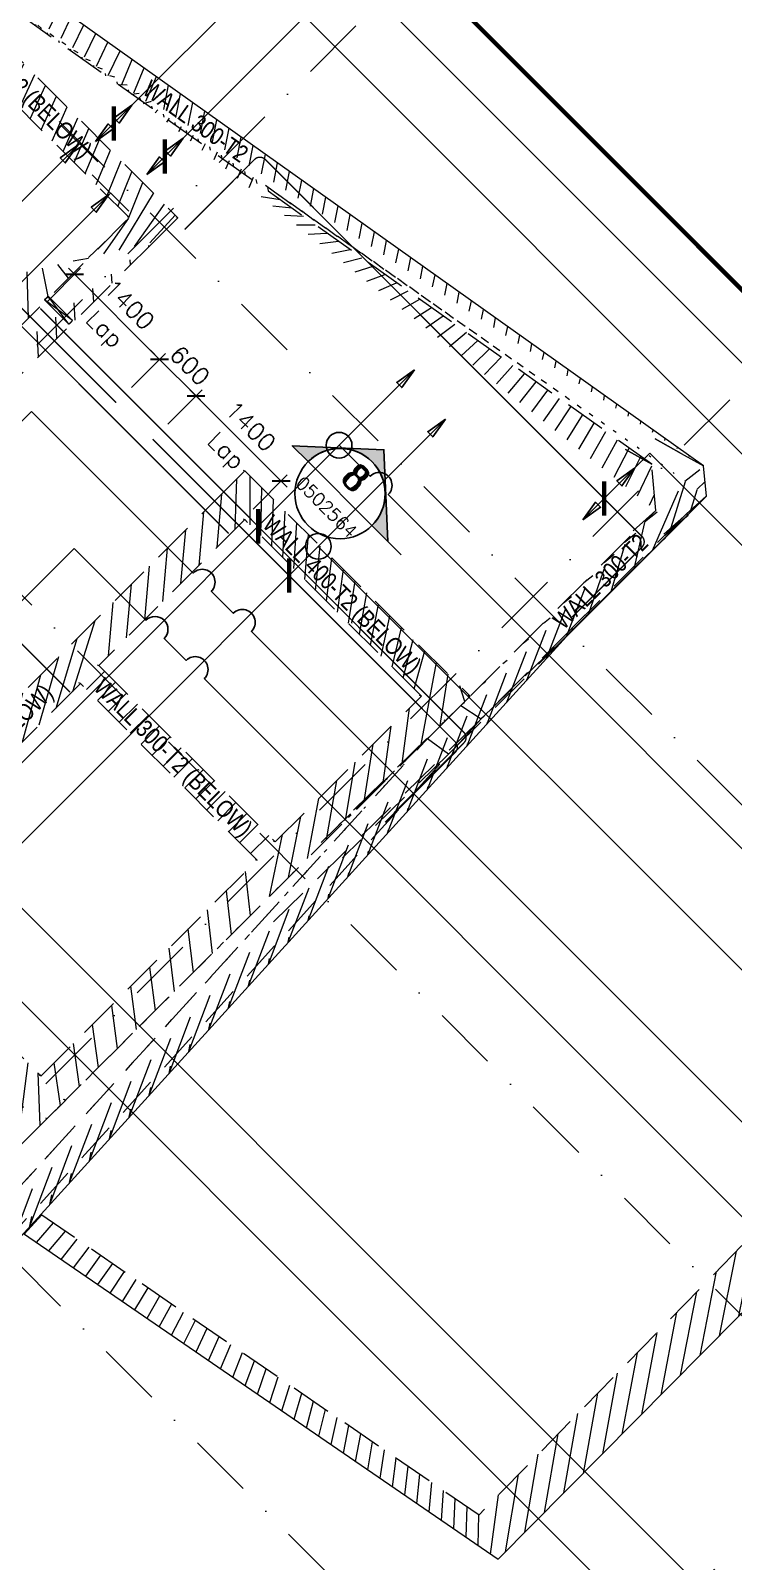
# Model space of a CAD drawing. Extents: x 660761725 to 1323371458, y 2734871439 to 5470067957.
# Drawn here: x 661794940 to 661803116, y 2735062219 to 2735080018 of the extents above; entities that cross this region are included whole.
import ezdxf
from ezdxf.enums import TextEntityAlignment as Align

# ---------------------------------------------------------------- set-up
doc = ezdxf.new("R2010")
doc.units = 0
for name, pattern in [('AXES', [1.95, 1.2, -0.25, 0.25, -0.25]), ('CENTER2', [28.575000000000003, 19.05, -3.175, 3.175, -3.175]), ('Hidden', [714.375, 476.25, -238.125]), ('sbp_axis_short', [10, 5, -2.5, 0, -2.5])]:
    doc.linetypes.add(name, pattern=pattern)
doc.layers.add('A-DETL', color=5, linetype='Continuous', lineweight=9, true_color=0x0000ff)
for name, color, linetype, lineweight in [('A-FLOR-PATT', 7, 'Continuous', 15), ('A-ROOF', 7, 'Continuous', 15), ('A-WALL', 7, 'Continuous', 15), ('A-WALL-IDEN', 7, 'Continuous', 9), ('S-GRID', 7, 'Continuous', 9), ('S-MATCH LNE', 5, 'CENTER2', 40)]:
    doc.layers.add(name, color=color, linetype=linetype, lineweight=lineweight)
for name, color, linetype in [('S-AXIS', 20, 'AXES'), ('S-DIMO', 100, 'Continuous'), ('S-RBAR-T16', 201, 'Continuous'), ('S-RBAR-T20', 10, 'Continuous'), ('S-RDIMO', 8, 'Continuous'), ('S-SCEL-INDT', 222, 'Continuous'), ('S-TXT', 3, 'Continuous')]:
    doc.layers.add(name, color=color, linetype=linetype)
doc.styles.add('Arial Narrow_1', font='ARIALN.TTF', dxfattribs={"height": 199.9999999999998})
doc.styles.add('ROMANS', font='romans.shx')
doc.styles.add('ROMANT', font='romant')
doc.dimstyles.new('S-DIMI-100', dxfattribs={"dimscale": 100, "dimtxt": 2, "dimasz": 1.5, "dimexe": 1, "dimexo": 1, "dimgap": 1, "dimtad": 1, "dimdec": 0, "dimzin": 12, "dimdsep": 46, "dimtxsty": 'ROMANS', "dimblk": 'ARCHTICK', "dimcen": 0.09, "dimdle": 1, "dimclrd": 8, "dimclre": 8, "dimclrt": 4, "dimadec": 0, "dimazin": 3, "dimtfac": 1, "dimtdec": 0, "dimtix": 1, "dimtmove": 1, "dimatfit": 3, "dimtolj": 1, "dimtzin": 0, "dimarcsym": 0})
doc.dimstyles.new('S-DIMO-100', dxfattribs={"dimscale": 100, "dimtxt": 3, "dimasz": 2, "dimexe": 1.5, "dimexo": 1.5, "dimgap": 1.5, "dimtad": 1, "dimdec": 0, "dimzin": 12, "dimdsep": 46, "dimtxsty": 'ROMANS', "dimblk": 'ARCHTICK', "dimcen": 0.09, "dimdle": 1.5, "dimclrd": 8, "dimclre": 8, "dimclrt": 4, "dimadec": 0, "dimazin": 3, "dimtfac": 1, "dimtdec": 0, "dimtix": 1, "dimtmove": 1, "dimatfit": 3, "dimfxl": 1, "dimtolj": 1, "dimtzin": 0, "dimarcsym": 0})
pattern_1 = [(74.99999999999999, (0, 0), (-153.3407249233896, 41.08752341002518), [])]

# ---------------------------------------------------------------- blocks, each defined once
blk = doc.blocks.new('_ARCHTICK')
at = {"color": 0, "linetype": 'ByBlock', "const_width": 0.15}
blk.add_lwpolyline([(-0.5, -0.5), (0.5, 0.5)], dxfattribs=at)
blk = doc.blocks.new('*D123')
at = {"layer": 'S-DIMO', "color": 8, "lineweight": -2, "transparency": 16777216}
for p, q in [((662690999.6410098, 2734559848.83957), (662686880.7433155, 2734555729.943264)), ((662690887.5083007, 2734559748.840247), (662690787.5089755, 2734559848.839605)), ((662686980.7433349, 2734555842.075281), (662686880.7433512, 2734555942.075298))]:
    blk.add_line(p, q, dxfattribs=at)
at = {"layer": 'S-DIMO', "color": 8, "lineweight": -2, "transparency": 16777216, "xscale": 200, "yscale": 200, "zscale": 200}
for p, rotation in [((662690893.5749748, 2734559742.773571), 44.99999034024764), ((662686986.8093505, 2734555836.009264), 224.9999903402476)]:
    blk.add_blockref('_ARCHTICK', p, dxfattribs=dict(at, rotation=rotation))
at = {"layer": 'S-DIMO', "color": 4, "transparency": 16777216, "insert": (662688728.0601642, 2734558001.523488), "char_height": 300, "width": 199.5440968434552, "attachment_point": 5, "rotation": 44.999990340247656, "style": 'ROMANS'}
blk.add_mtext('\\A1;5525', dxfattribs=at)
blk = doc.blocks.new('*U1143')
at = {"layer": 'S-SCEL-INDT'}
h = blk.add_hatch(color=256, dxfattribs=at)
edge = h.paths.add_edge_path()
edge.add_line((7.000001906104444, 2.263283386128023e-05), (10.50000190576247, 3.394924715394154e-05))
edge.add_line((10.50000190576247, 3.394924715394154e-05), (-2.921335544670001e-05, 9.624999999075953))
edge.add_line((-2.921335544670001e-05, 9.624999999075953), (-10.49999809220753, -3.394923260202631e-05))
edge.add_line((-10.49999809220753, -3.394923260202631e-05), (-6.999998092549504, -2.263281203340739e-05))
edge.add_arc((1.90677747013979e-06, 1.091277068709939e-11), 6.999999999363562, 0.00018525217620890544, 180.0001852521762, ccw=False)
at = {"layer": 'S-SCEL-INDT', "color": 2, "linetype": 'Continuous'}
blk.add_line((-6.999999999228748, 4.272327350918204e-05), (6.999999999228748, -4.272327350918204e-05), dxfattribs=at)
at = {"layer": 'S-SCEL-INDT'}
blk.add_line((13.40845287412958, 4.901550710201263e-05), (7.000001906104444, 2.263283386128023e-05), dxfattribs=at)
blk.add_lwpolyline([(7.000001906104444, 2.263283386128023e-05), (10.50000190576247, 3.394924715394154e-05), (-2.921335544670001e-05, 9.624999999075953), (-10.49999809220753, -3.394923260202631e-05), (-6.999998092549504, -2.263281203340739e-05, -0.9999999999999999)], format="xyb", close=True, dxfattribs=at)
for centre, radius in [((0, 0), 6.999999999370188), ((0, -1.906788384076208e-06), 6.99999999936)]:
    blk.add_circle(centre, radius, dxfattribs=at)
at = {"layer": 'S-SCEL-INDT', "linetype": 'Continuous', "style": 'ROMANT', "flags": 8}
for rotation, p in [(359.9998251523294, (-9.533905540592968e-07, 3.499999999687137)), (0.0001748476705820678, (9.533905540592968e-07, 3.499943417606119))]:
    blk.add_attdef('01', text='', height=4, rotation=rotation, dxfattribs=at).set_placement(p, align=Align.MIDDLE_CENTER)
at = {"layer": 'S-SCEL-INDT', "color": 3, "linetype": 'Continuous', "style": 'ROMANS', "flags": 8}
for rotation, p in [(359.9998251523294, (0, -2.974065839854546)), (0.0001748476705820678, (0, -2.97412474701559))]:
    blk.add_attdef('-', text='', height=2, rotation=rotation, dxfattribs=at).set_placement(p, align=Align.MIDDLE_CENTER)
blk = doc.blocks.new('I am… Limitless.')
at = {"layer": 'S-TXT', "color": 134}
ref = blk.add_blockref('*U1143', (662397370.128556, 2734570939.46886), dxfattribs=dict(at, xscale=75.00000000000004, yscale=75.00000000000004, zscale=75.00000000000004, rotation=314.9998012006552))
ref.add_attrib('-', '0502564', dxfattribs={"layer": 'S-SCEL-INDT', "color": 3, "linetype": 'Continuous', "height": 150, "rotation": 314.9999734367988, "style": 'ROMANS'}).set_placement((662397212.4012254, 2734570781.742625), align=Align.MIDDLE_CENTER)
ref.add_attrib('01', '8', dxfattribs={"layer": 'S-SCEL-INDT', "linetype": 'Continuous', "height": 300.0000000000001, "rotation": 314.9999734367988, "style": 'ROMANT'}).set_placement((662397555.74178, 2734571125.080695), align=Align.MIDDLE_CENTER)
blk = doc.blocks.new('I am… Atomic.')
at = {"layer": 'A-FLOR-PATT', "transparency": 33554600}
h = blk.add_hatch(dxfattribs=at)
h.set_pattern_fill('ANSI31', color=8, scale=50, angle=30, style=0)
h.set_pattern_definition(pattern_1)
edge = h.paths.add_edge_path()
edge.add_line((662389967.6433319, 2734579123.010657), (662390007.8012236, 2734579503.468677))
edge.add_line((662390178.8400514, 2734578972.951882), (662393574.2351673, 2734576558.543434))
edge.add_line((662390389.9110394, 2734578822.862847), (662389967.7690635, 2734579123.040917))
edge.add_line((662401600.1085552, 2734571260.373601), (662390007.8012234, 2734579503.468677))
edge.add_line((662401045.2346829, 2734570742.112331), (662400996.5411683, 2734571280.666277))
edge.add_line((662400996.5411683, 2734571280.666277), (662391834.41239, 2734577795.702194))
edge.add_line((662401631.7932035, 2734570909.939), (662401600.1085552, 2734571260.373601))
edge.add_line((662398386.0115408, 2734568087.393885), (662401045.2346829, 2734570742.112331))
edge.add_line((662378065.801715, 2734545768.423274), (662383150.2610395, 2734551353.010825))
edge.add_line((662383150.2610395, 2734551353.010825), (662388234.7203641, 2734556937.598375))
edge.add_line((662388234.7203641, 2734556937.598375), (662393319.1796887, 2734562522.185926))
edge.add_line((662393319.1796887, 2734562522.185926), (662398403.6390133, 2734568106.773477))
edge.add_line((662377177.0145457, 2734544792.211362), (662378389.7704264, 2734546124.258873))
edge.add_line((662345219.5168241, 2734509691.243385), (662350637.7770958, 2734515642.46591))
edge.add_line((662350637.7770958, 2734515642.46591), (662356056.0373675, 2734521593.688435))
edge.add_line((662356056.0373675, 2734521593.688435), (662361474.2976393, 2734527544.91096))
edge.add_line((662361474.2976393, 2734527544.91096), (662366892.5579109, 2734533496.133485))
edge.add_line((662366892.5579109, 2734533496.133485), (662372310.8181826, 2734539447.35601))
edge.add_line((662372310.8181826, 2734539447.35601), (662377729.0784543, 2734545398.578536))
edge.add_line((662345267.5598451, 2734509156.384884), (662400082.3408674, 2734569362.972085))
edge.add_line((662401418.6805061, 2734570690.601139), (662400941.3227103, 2734570214.051982))
edge.add_line((662400082.3408674, 2734569362.972085), (662401631.7932035, 2734570909.939))
h = blk.add_hatch(dxfattribs=at)
h.set_pattern_fill('ANSI31', color=8, scale=50, angle=30, style=0)
h.set_pattern_definition(pattern_1)
h.paths.add_polyline_path([(662390598.7475477, 2734578465.579719), (662388715.9077953, 2734576585.929477), (662393033.5280749, 2734572268.306242), (662394916.3678274, 2734574147.956483)], flags=16)
h.paths.add_polyline_path([(662390839.3164489, 2734573896.731206), (662388432.7739979, 2734576303.275305), (662387325.0130155, 2734575197.390858), (662389731.5554665, 2734572790.846759)], flags=16)
h.paths.add_polyline_path([(662390368.5953544, 2734572861.041639), (662386723.2477131, 2734569221.869177), (662388351.2029004, 2734567593.912876), (662391996.5505418, 2734571233.085337)], flags=16)
edge = h.paths.add_edge_path()
edge.add_line((662387041.8903742, 2734575480.513693), (662390592.252198, 2734579033.96361))
edge.add_line((662390595.7468959, 2734579030.091289), (662391834.41239, 2734577795.702194))
edge.add_line((662387041.8903742, 2734575480.513693), (662386758.7565768, 2734575197.859521))
edge.add_line((662389448.4216691, 2734572508.192587), (662386758.7565768, 2734575197.859521))
edge.add_line((662388351.1917443, 2734567028.135869), (662386156.9912745, 2734569222.337841))
edge.add_line((662386156.9912745, 2734569222.337841), (662386440.1250719, 2734569504.992013))
edge.add_line((662386440.1250719, 2734569504.992013), (662389448.4216691, 2734572508.192587))
edge.add_line((662395199.4904686, 2734573864.833648), (662388634.3255417, 2734567310.790041))
edge.add_line((662388351.1917443, 2734567028.135869), (662388634.3255417, 2734567310.790041))
edge.add_line((662390580.9457026, 2734573073.032268), (662392208.9008899, 2734571445.075966))
edge.add_line((662392208.9008899, 2734571445.075966), (662392750.3942775, 2734571985.65207))
edge.add_line((662395199.4904686, 2734573864.833648), (662395482.624266, 2734574147.48782))
edge.add_line((662391834.41239, 2734577795.702194), (662395482.624266, 2734574147.48782))
edge.add_line((662392750.3942775, 2734571985.65207), (662391122.4390903, 2734573613.608371))
h = blk.add_hatch(dxfattribs=at)
h.set_pattern_fill('ANSI31', color=8, scale=50, angle=30, style=0)
h.set_pattern_definition(pattern_1)
h.paths.add_polyline_path([(662379129.8428366, 2734572854.771638), (662378841.1105785, 2734572643.884321), (662379625.867961, 2734571935.721013), (662379914.8579589, 2734572146.375746)])
h.paths.add_polyline_path([(662407967.0689715, 2734567385.984937), (662407536.2223183, 2734567816.83159), (662398987.1276885, 2734559064.274018), (662393889.4056096, 2734562560.874372), (662393685.5193458, 2734562336.933021), (662399210.0475222, 2734558547.58027)])
h = blk.add_hatch(dxfattribs=at)
h.set_pattern_fill('ANSI31', color=8, scale=50, angle=30, style=0)
h.set_pattern_definition(pattern_1)
h.paths.add_polyline_path([(662391838.9616344, 2734566220.785015), (662393891.6007832, 2734564168.144461), (662396404.4132351, 2734566676.700235), (662394351.7740862, 2734568729.340789)], flags=16)
h.paths.add_polyline_path([(662394564.1244342, 2734568941.331419), (662396616.7635832, 2734566888.690864), (662398315.5663675, 2734568584.615895), (662396262.9272186, 2734570637.256449)], flags=16)
edge = h.paths.add_edge_path()
edge.add_line((662390201.7467188, 2734565152.109394), (662395979.8045774, 2734570920.379284))
edge.add_line((662390201.7467188, 2734565152.109394), (662390484.86936, 2734564868.986558))
edge.add_line((662391626.6112863, 2734566008.794386), (662390484.86936, 2734564868.986558))
edge.add_line((662393679.2504352, 2734563956.153832), (662391626.6112863, 2734566008.794386))
edge.add_line((662392820.6423062, 2734563099.000176), (662393679.2504352, 2734563956.153832))
edge.add_line((662392820.6423062, 2734563099.000176), (662393103.7649475, 2734562815.877341))
edge.add_line((662393962.3730764, 2734563673.030997), (662393103.7649475, 2734562815.877341))
edge.add_line((662398403.6390133, 2734568106.773477), (662394174.7234246, 2734563885.021626))
edge.add_line((662394175.6151698, 2734563884.12988), (662393963.2648216, 2734563672.139251))
edge.add_line((662398596.61022, 2734568301.791482), (662398773.3078362, 2734568474.034104))
edge.add_line((662398882.7145513, 2734568583.255486), (662398773.3078362, 2734568474.034104))
edge.add_line((662396262.9383746, 2734571203.033456), (662398882.7145513, 2734568583.255486))
edge.add_line((662395979.8045774, 2734570920.379284), (662396262.9383746, 2734571203.033456))
edge.add_line((662398411.2648572, 2734568112.604423), (662398595.7218189, 2734568302.681889))
h = blk.add_hatch(dxfattribs=at)
h.set_pattern_fill('ANSI31', color=8, scale=50, angle=30, style=0)
h.set_pattern_definition(pattern_1)
edge = h.paths.add_edge_path()
edge.add_line((662345468.2720397, 2734510142.524049), (662345661.1307589, 2734509588.669044))
edge.add_line((662345219.5168241, 2734509691.243385), (662350637.7770958, 2734515642.46591))
edge.add_line((662350637.7770958, 2734515642.46591), (662356056.0373675, 2734521593.688435))
edge.add_line((662356056.0373675, 2734521593.688435), (662361474.2976393, 2734527544.91096))
edge.add_line((662361474.2976393, 2734527544.91096), (662366892.5579109, 2734533496.133485))
edge.add_line((662366892.5579109, 2734533496.133485), (662372310.8181826, 2734539447.35601))
edge.add_line((662372310.8181826, 2734539447.35601), (662377729.0784543, 2734545398.578536))
edge.add_line((662345267.5598451, 2734509156.384884), (662400082.3408674, 2734569362.972085))
at = {"layer": 'A-DETL', "color": 8, "linetype": 'Hidden', "lineweight": 9}
for p, q in [((662394916.3678274, 2734574147.956483), (662390598.7475477, 2734578465.579719)), ((662400996.5411683, 2734571280.666277), (662391834.41239, 2734577795.702194)), ((662391834.41239, 2734577795.702194), (662395482.624266, 2734574147.48782)), ((662393033.5280749, 2734572268.306242), (662394916.3678274, 2734574147.956483)), ((662394916.3678274, 2734574147.956483), (662394895.4247582, 2734574156.347494)), ((662395199.4904686, 2734573864.833648), (662395482.624266, 2734574147.48782)), ((662395482.624266, 2734574147.48782), (662395461.6812607, 2734574155.878805)), ((662395199.4904686, 2734573864.833648), (662388634.3255417, 2734567310.790041)), ((662394256.310818, 2734572952.11399), (662393973.9874312, 2734573234.916597)), ((662394093.8177537, 2734573072.455902), (662393974.1420084, 2734573234.691609)), ((662393931.5250624, 2734573192.526183), (662394213.8484492, 2734572909.723576)), ((662394256.0502219, 2734572952.30488), (662393931.7856586, 2734573192.335293)), ((662394213.6938721, 2734572909.948564), (662394094.0181268, 2734573072.184271)), ((662401339.1151016, 2734571406.376296), (662401035.0784053, 2734571576.457868)), ((662401035.0784053, 2734571576.457868), (662401339.1151016, 2734571406.376296)), ((662400692.5033965, 2734571450.748451), (662400996.5411683, 2734571280.666277)), ((662400996.5411683, 2734571280.666277), (662400692.5033965, 2734571450.748451)), ((662401045.2346829, 2734570742.112331), (662400996.5411683, 2734571280.666277)), ((662401339.1151016, 2734571406.376296), (662401599.707209, 2734571260.598119)), ((662395979.8045774, 2734570920.379284), (662396262.9383746, 2734571203.033456)), ((662396241.994628, 2734571211.424737), (662396262.9383746, 2734571203.033456)), ((662396262.9383746, 2734571203.033456), (662398882.7145513, 2734568583.255486)), ((662390201.7467188, 2734565152.109394), (662395979.8045774, 2734570920.379284)), ((662398386.0115408, 2734568087.393885), (662401045.2346829, 2734570742.112331)), ((662401045.2346829, 2734570742.112331), (662400778.0398858, 2734570504.669271)), ((662401631.1518183, 2734570909.368745), (662401401.6661634, 2734570705.33348)), ((662401631.1346314, 2734570909.351586), (662401402.4927813, 2734570705.414375)), ((662396262.9272186, 2734570637.256449), (662394564.1244342, 2734568941.331419)), ((662396241.9833125, 2734570645.647794), (662396262.9272186, 2734570637.256449)), ((662398315.5663675, 2734568584.615895), (662396262.9272186, 2734570637.256449)), ((662401401.6661634, 2734570705.33348), (662400064.3627324, 2734569370.17517)), ((662401135.3391556, 2734570467.520509), (662401402.4598211, 2734570705.778918)), ((662401151.0999817, 2734570452.772967), (662401358.1152967, 2734570636.770192)), ((662401359.3946913, 2734570637.907331), (662401418.0403122, 2734570690.032128)), ((662401401.6661634, 2734570705.33348), (662401402.4927813, 2734570705.414375)), ((662401402.4598211, 2734570705.778918), (662401415.248901, 2734570693.812109)), ((662401402.4927813, 2734570705.414375), (662401402.4598211, 2734570705.778918)), ((662399013.4511831, 2734568320.204953), (662400081.7408041, 2734569362.386686)), ((662400056.9163916, 2734569361.996377), (662399016.3829323, 2734568323.132)), ((662400064.3627324, 2734569370.17517), (662400056.9163916, 2734569361.996377)), ((662400082.3408674, 2734569362.972085), (662400056.9163916, 2734569361.996377)), ((662400082.3408674, 2734569362.972085), (662400064.3627324, 2734569370.17517)), ((662400017.173428, 2734569291.468199), (662398706.7791548, 2734567983.29372)), ((662394543.1798587, 2734568949.723032), (662394564.1244342, 2734568941.331419)), ((662394564.1244342, 2734568941.331419), (662396616.7635832, 2734566888.690864)), ((662394351.7740862, 2734568729.340789), (662391838.9616344, 2734566220.785015)), ((662394351.7740862, 2734568729.340789), (662394330.829427, 2734568737.732437)), ((662396404.4132351, 2734566676.700235), (662394351.7740862, 2734568729.340789)), ((662396616.7635832, 2734566888.690864), (662398315.5663675, 2734568584.615895)), ((662398315.5663675, 2734568584.615895), (662398294.6221148, 2734568593.007379)), ((662398596.61022, 2734568301.791482), (662398773.3078362, 2734568474.034104)), ((662398882.7145513, 2734568583.255486), (662398773.3078362, 2734568474.034104)), ((662398773.3078362, 2734568474.034104), (662399013.4511831, 2734568320.204953)), ((662398882.7145513, 2734568583.255486), (662398861.7703623, 2734568591.646945)), ((662399013.4511831, 2734568320.204953), (662345232.817815, 2734509249.488402)), ((662396594.3241972, 2734565960.198916), (662399012.2854673, 2734568319.067726)), ((662397526.356548, 2734567260.278023), (662398595.7218189, 2734568302.681889)), ((662398577.7447083, 2734568309.884563), (662398595.7218189, 2734568302.681889)), ((662398578.6364534, 2734568308.992817), (662398596.4936724, 2734568301.838178)), ((662398595.7218189, 2734568302.681889), (662398596.61022, 2734568301.791482)), ((662398403.6390133, 2734568106.773477), (662394174.7234246, 2734563885.021626)), ((662397150.5027447, 2734566883.27914), (662398386.0115408, 2734568087.393885)), ((662398633.1142752, 2734567909.753628), (662398386.0115408, 2734568087.393885)), ((662398633.1142752, 2734567909.753628), (662397397.6041726, 2734566705.637609)), ((662398705.3062181, 2734567981.823278), (662398633.1142752, 2734567909.753628)), ((662396616.7635832, 2734566888.690864), (662396595.8186611, 2734566897.082617)), ((662393891.6007832, 2734564168.144461), (662396404.4132351, 2734566676.700235)), ((662396383.4682293, 2734566685.092021), (662396404.4132351, 2734566676.700235)), ((662391838.9616344, 2734566220.785015), (662393891.6007832, 2734564168.144461)), ((662393870.6547873, 2734564176.536644), (662393891.6007832, 2734564168.144461)), ((662394175.6151698, 2734563884.12988), (662393963.2648216, 2734563672.139251)), ((662394174.7234246, 2734563885.021626), (662394153.7773807, 2734563893.413828)), ((662394175.6151698, 2734563884.12988), (662394154.6691258, 2734563892.522082)), ((662394174.7234246, 2734563885.021626), (662394175.6151698, 2734563884.12988)), ((662393962.3730764, 2734563673.030997), (662393103.7649475, 2734562815.877341)), ((662393941.426949, 2734563681.423233), (662393962.3730764, 2734563673.030997)), ((662393942.318694, 2734563680.531487), (662393963.2648216, 2734563672.139251)), ((662393963.2648216, 2734563672.139251), (662393962.3730764, 2734563673.030997))]:
    blk.add_line(p, q, dxfattribs=at)
at = {"layer": 'A-DETL', "linetype": 'Hidden', "lineweight": 9}
for p, q in [((662393931.5468823, 2734573192.512042), (662393973.9656113, 2734573234.930738)), ((662394213.8702691, 2734572909.709435), (662394256.2889981, 2734572952.12813)), ((662394213.8702691, 2734572909.709435), (662394256.2889981, 2734572952.12813)), ((662394235.0796336, 2734572930.918783), (662394234.7673159, 2734572931.043915)), ((662394235.0796336, 2734572930.918783), (662394236.426416, 2734572930.379183))]:
    blk.add_line(p, q, dxfattribs=at)
at = {"layer": 'A-DETL', "color": 8, "linetype": 'Hidden', "lineweight": 9, "flags": 128}
for points in [[(662378065.801715, 2734545768.423274), (662383150.2610395, 2734551353.010825), (662388234.7203641, 2734556937.598375), (662393319.1796887, 2734562522.185926), (662398403.6390133, 2734568106.773477)], [(662398403.6390133, 2734568106.773477), (662397865.9087354, 2734567582.706826), (662397328.1784576, 2734567058.640176), (662397168.1306566, 2734566902.65916)], [(662407536.2223183, 2734567816.83159), (662398987.1276886, 2734559064.274018)], [(662393889.4056098, 2734562560.874372), (662398987.1276884, 2734559064.274018)]]:
    blk.add_lwpolyline(points, dxfattribs=at)
at = {"layer": 'A-DETL', "color": 8, "linetype": 'Hidden', "lineweight": 9}
for centre, major_axis, ratio, start_param, end_param in [((662393952.7562468, 2734573213.72139), (21.23118436085985, 21.19520725624324), 0.04445437008900811, 3.160656993867411, 6.283185307178527), ((662393952.7562468, 2734573213.72139), (21.2311843609215, 21.19520725623237), 0.04445437009009007, 0.05667776648366818, 0.9705004440239036), ((662393952.7562468, 2734573213.72139), (21.2311843608287, 21.19520725620868), 0.04445437008950043, 2.1710922095511, 3.160656993876222), ((662394235.0796336, 2734572930.918783), (21.23118436080762, 21.19520725626047), 0.0444543700912432, 2.907606343632819, 3.160656993829649), ((662394235.0796336, 2734572930.918783), (21.23118436087368, 21.19520725623725), 0.04445437009120011, 3.160656993876969, 6.283185307148917), ((662394235.0796336, 2734572930.918783), (21.23118436092627, 21.19520725623817), 0.04445437008888063, 0.06469004619195395, 0.2339863099535608)]:
    blk.add_ellipse(centre, major_axis=major_axis, ratio=ratio, start_param=start_param, end_param=end_param, dxfattribs=at)
at = {"layer": 'A-ROOF', "color": 8, "lineweight": 13}
for p, q in [((662401600.1085552, 2734571260.373601), (662390007.8012234, 2734579503.468677)), ((662401631.7932035, 2734570909.939), (662401600.1085552, 2734571260.373601)), ((662400082.3408674, 2734569362.972085), (662401631.7932035, 2734570909.939)), ((662345267.5598451, 2734509156.384884), (662400082.3408674, 2734569362.972085))]:
    blk.add_line(p, q, dxfattribs=at)
for points in [[(662399210.0475222, 2734558547.58027), (662407967.0689714, 2734567385.984937)], [(662393685.5193455, 2734562336.933021), (662399210.0475222, 2734558547.58027)]]:
    blk.add_lwpolyline(points, dxfattribs=at)
at = {"layer": 'A-WALL', "color": 8, "lineweight": 13}
for p, q in [((662401418.6805061, 2734570690.601139), (662400018.6463647, 2734569292.938641)), ((662401415.2851253, 2734570693.778214), (662401418.6805061, 2734570690.601139))]:
    blk.add_line(p, q, dxfattribs=at)
at = {"layer": 'S-MATCH LNE', "ltscale": 50, "const_width": 50}
blk.add_lwpolyline([(662392634.5624754, 2734582718.491432), (662410357.5035155, 2734564995.550393)], dxfattribs=at)
at = {"layer": 'A-WALL-IDEN', "color": 8, "char_height": 199.9999999999998, "attachment_point": 1, "style": 'Arial Narrow_1'}
for s, insert, width, rotation in [('WALL 400-T2 (BELOW)', (662392766.9242504, 2734576699.614223), 3070.463124999997, 314.99999999999983), ('WALL 300-T2', (662395172.6044979, 2734575759.863801), 1771.729374999998, 324.5840065665538), ('WALL 400-T2 (BELOW)', (662396596.874469, 2734570705.917255), 3070.463124999997, 314.9999999999974), ('WALL 300-T2', (662399828.8704602, 2734569487.821808), 1771.729374999998, 45.00000000000006), ('WALL 300-T2 (BELOW)', (662394631.9459523, 2734568812.473817), 3070.463124999997, 314.9999999999999), ('WALL 400-T2 (BELOW)', (662392169.0698541, 2734567003.266433), 3070.463124999997, 45.0000000000098)]:
    blk.add_mtext(s, dxfattribs=dict(at, insert=insert, width=width, rotation=rotation))
blk = doc.blocks.new('*D362')
at = {"layer": 'S-RBAR-T16', "color": 8, "lineweight": -2, "transparency": 16777216}
for p, q in [((661796537.63093, 2735075443.682555), (661796935.4295413, 2735075841.480898)), ((661797925.3787262, 2735074710.109642), (661796794.0081851, 2735075841.480946)), ((661797527.580497, 2735074453.732989), (661797925.3787739, 2735074851.530998))]:
    blk.add_line(p, q, dxfattribs=at)
at = {"layer": 'S-RBAR-T16', "color": 8, "lineweight": -2, "transparency": 16777216, "xscale": 150, "yscale": 150, "zscale": 150}
for p, rotation in [((661796864.7188394, 2735075770.770244), 134.9999806816024), ((661797854.668072, 2735074780.820343), 314.9999806816024)]:
    blk.add_blockref('_ARCHTICK', p, dxfattribs=dict(at, rotation=rotation))
at = {"layer": 'S-RBAR-T16', "color": 4, "transparency": 16777216, "char_height": 200, "attachment_point": 5, "rotation": 314.99998068160244, "style": 'ROMANS'}
for s, insert in [('\\A1;1400', (661797501.1148597, 2735075417.216602)), ('\\A1;Lap', (661797194.7018179, 2735075110.803767))]:
    blk.add_mtext(s, dxfattribs=dict(at, insert=insert))
blk = doc.blocks.new('*D363')
at = {"layer": 'S-RBAR-T16', "color": 8, "lineweight": -2, "transparency": 16777216}
for p, q in [((661795123.4174465, 2735076857.896051), (661795521.2161127, 2735077255.694449)), ((661796511.1651528, 2735076124.323338), (661795379.7947565, 2735077255.694497)), ((661796113.3668611, 2735075867.946623), (661796511.1652005, 2735076265.744694))]:
    blk.add_line(p, q, dxfattribs=at)
at = {"layer": 'S-RBAR-T16', "color": 8, "lineweight": -2, "transparency": 16777216, "xscale": 150, "yscale": 150, "zscale": 150}
for p, rotation in [((661795450.5054108, 2735077184.983795), 134.9999806816024), ((661796440.4544985, 2735076195.03404), 314.9999806816024)]:
    blk.add_blockref('_ARCHTICK', p, dxfattribs=dict(at, rotation=rotation))
at = {"layer": 'S-RBAR-T16', "color": 4, "transparency": 16777216, "char_height": 200, "attachment_point": 5, "rotation": 314.99998068160244, "style": 'ROMANS'}
for s, insert in [('\\A1;1400', (661796086.9013585, 2735076831.430226)), ('\\A1;Lap', (661795780.4883167, 2735076525.017391))]:
    blk.add_mtext(s, dxfattribs=dict(at, insert=insert))
blk = doc.blocks.new('*D364')
at = {"layer": 'S-RBAR-T16', "color": 8, "lineweight": -2, "transparency": 16777216}
for p, q in [((661796113.3668611, 2735075867.946623), (661796511.165472, 2735076265.744966)), ((661796440.4547701, 2735076195.034311), (661796334.3887887, 2735076301.100364)), ((661796864.7186954, 2735075770.7701), (661796440.4547701, 2735076195.034311)), ((661796537.63093, 2735075443.682555), (661796935.4293973, 2735075841.480754)), ((661796864.7186954, 2735075770.7701), (661796970.7846768, 2735075664.704047))]:
    blk.add_line(p, q, dxfattribs=at)
at = {"layer": 'S-RBAR-T16', "color": 8, "lineweight": -2, "transparency": 16777216, "xscale": 150, "yscale": 150, "zscale": 150}
for p, rotation in [((661796440.4547701, 2735076195.034311), 314.9999806816024), ((661796864.7186954, 2735075770.7701), 134.9999806816024)]:
    blk.add_blockref('_ARCHTICK', p, dxfattribs=dict(at, rotation=rotation))
at = {"layer": 'S-RBAR-T16', "color": 4, "transparency": 16777216, "insert": (661796794.0081366, 2735076124.323514), "char_height": 200, "attachment_point": 5, "rotation": 314.99998068160244, "style": 'ROMANS'}
blk.add_mtext('\\A1;600', dxfattribs=at)
blk = doc.blocks.new('CADF_02')
at = {"color": 0}
blk.add_lwpolyline([(0, 0), (2.5, -0.4166666679084301), (2.5, 0.4166666679084301)], close=True, dxfattribs=at)
blk = doc.blocks.new('cadf_04')
at = {"color": 8, "const_width": 0.5000000000000002}
blk.add_lwpolyline([(1.414213560521603, 1.414213564246893), (-1.414213556796312, -1.414213556796312)], dxfattribs=at)
blk = doc.blocks.new('cadf_03')
at = {"color": 8}
blk.add_lwpolyline([(-3.725290298461914e-09, 2.99999999627471), (3.725290298461914e-09, -3.000000007450581)], dxfattribs=at)
blk.add_blockref('CADF_02', (0.2513523101806641, 0), dxfattribs=at)
blk = doc.blocks.new('I am… All Range.')
at = {"layer": 'S-GRID', "color": 8, "linetype": 'sbp_axis_short', "lineweight": 13, "ltscale": 150}
for p, q in [((662671765.3411871, 2734584810.704287), (662694307.7183684, 2734562268.327105)), ((662668795.4927062, 2734581840.855805), (662691337.8698875, 2734559298.478624)), ((662622712.44625, 2734514326.959595), (662688816.0170653, 2734580430.53041)), ((662664888.7277402, 2734577934.090839), (662687431.1831487, 2734555391.635431)), ((662627061.1529542, 2734509978.252891), (662693164.7237693, 2734576081.823706))]:
    blk.add_line(p, q, dxfattribs=at)
at = {"layer": 'S-DIMO', "color": 3}
dim = blk.add_linear_dim(base=(662686986.8093505, 2734555836.009264), p1=(662690993.5743002, 2734559642.774212), p2=(662687086.809334, 2734555736.009246), angle=44.99999034024766, dimstyle='S-DIMO-100', dxfattribs=at)
dim.commit()
dim.dimension.update_dxf_attribs({"geometry": '*D123', "text_midpoint": (662688728.0601642, 2734558001.523488)})

msp = doc.modelspace()

# ---------------------------------------------------------------- linework, layer by layer
at = {"layer": 'S-RBAR-T20', "linetype": 'Hidden', "const_width": 16}
for points in [[(661791578.0399312, 2735080049.771929), (661795936.2267343, 2735075691.460662)], [(661792886.2340984, 2735078529.536787), (661797244.4209749, 2735074171.225448)]]:
    msp.add_lwpolyline(points, dxfattribs=at)
for points in [[(661796731.7913629, 2735077706.465898), (661797545.8391204, 2735078520.531504, -0.4142135623730951), (661797668.5221472, 2735078520.532848), (661802053.1979494, 2735074135.949799, -0.4142135623730951), (661802053.199295, 2735074013.266772), (661801239.1522115, 2735073199.200492)], [(661789950.8572915, 2735077338.897758), (661789525.5384396, 2735077764.228364, -0.4142135623730951), (661789525.5401348, 2735077886.911391), (661789619.5866361, 2735077980.955294, -0.4142135623730951), (661789742.2696629, 2735077980.953598), (661795398.1515357, 2735072324.915427)], [(661795052.3429956, 2735076787.47824), (661799980.5270435, 2735071859.402506, -0.4142135623730951), (661799980.5283917, 2735071736.71948), (661799166.3038812, 2735070922.477073)], [(661796360.4958831, 2735075267.201672), (661799879.4169122, 2735071748.346758, -0.4142135623730951), (661799879.4180647, 2735071625.663732), (661799065.1922555, 2735070811.422624)]]:
    msp.add_lwpolyline(points, format="xyb", dxfattribs=at)
at = {"layer": 'S-RDIMO'}
for p, q in [((661796118.1277612, 2735079149.561196), (661798168.2520436, 2735081199.685359)), ((661798168.2520442, 2735081199.685358), (661813932.2847921, 2735065435.651686)), ((661796713.8035741, 2735078766.003523), (661798129.0526254, 2735080181.25249)), ((661798129.0526258, 2735080181.252489), (661813403.4686464, 2735064906.835571)), ((661795696.1541252, 2735078727.599222), (661796118.1277614, 2735079149.561197)), ((661796291.7755187, 2735078343.966192), (661796713.8035741, 2735078766.003523)), ((661795508.5542867, 2735078702.939144), (661792712.8388268, 2735075907.223849)), ((661795869.5516346, 2735078129.927872), (661793073.8361752, 2735075334.212576)), ((661791957.8798178, 2735068625.994494), (661799405.793944, 2735076074.072318)), ((661793777.4213802, 2735074418.247619), (661794950.0127926, 2735075590.838966)), ((661799766.75389, 2735075500.962812), (661792318.8278854, 2735068052.896869)), ((661801967.3299501, 2735074931.040561), (661802142.4713477, 2735075106.181948)), ((661802142.4713479, 2735075106.181948), (661812872.642855, 2735064376.00981)), ((661801364.1698638, 2735074327.869142), (661801967.3299505, 2735074931.040561)), ((661794717.609808, 2735073266.028224), (661795447.6905239, 2735073996.091447)), ((661798287.2698805, 2735074021.338514), (661810402.6202905, 2735061905.987392))]:
    msp.add_line(p, q, dxfattribs=at)
for points in [[(661794950.0127926, 2735075590.838966), (661796830.2477584, 2735073710.60389, -1), (661797042.3797865, 2735073498.471849), (661797297.2775356, 2735073243.574086, -1), (661797509.4095637, 2735073031.442045), (661809518.741875, 2735061022.109029)], [(661798528.5992348, 2735075196.87766), (661798889.5752032, 2735074835.901671, -1), (661799101.7072313, 2735074623.76963), (661811111.0545491, 2735062614.421609)], [(661795447.690524, 2735073996.091448), (661796281.7187841, 2735073162.06286, -1), (661796493.8507768, 2735072949.930784), (661796748.7476083, 2735072695.033852, -1), (661796960.879601, 2735072482.901776), (661808970.2047358, 2735060473.571921)], [(661790727.4921286, 2735073921.877266), (661791088.4304138, 2735073560.93896, -1), (661791300.5624421, 2735073348.80692), (661793884.5389107, 2735070764.830299, -1), (661794096.670939, 2735070552.698258), (661794351.5639894, 2735070297.805193, -1), (661794563.6960175, 2735070085.673152), (661806573.0005689, 2735058076.367896)], [(661790649.5999609, 2735072909.976504), (661793339.6484474, 2735070219.927859, -1), (661793551.7804756, 2735070007.795819), (661793806.672657, 2735069752.903623, -1), (661794018.8046852, 2735069540.771582), (661806028.1041021, 2735057531.47146)]]:
    msp.add_lwpolyline(points, format="xyb", dxfattribs=at)
for centre in [(661798528.5990584, 2735075196.877836), (661798287.2697041, 2735074021.338689)]:
    msp.add_circle(centre, 150.000000263009, dxfattribs=at)

# ---------------------------------------------------------------- block references
at = {"layer": 'S-AXIS'}
for name, p in [('I am… All Range.', (-886040.414914608, 503695.4297404289)), ('I am… Atomic.', (-598829.7953836918, 503695.4297404289)), ('I am… Limitless.', (-598829.7953836918, 503695.4297404289))]:
    msp.add_blockref(name, p, dxfattribs=at)
at = {"layer": 'S-RDIMO', "xscale": 100, "yscale": 100, "zscale": 100}
for name, p, rotation in [('cadf_04', (661795907.1409433, 2735078938.58021), 44.99920820413312), ('CADF_02', (661796118.1277612, 2735079149.561196), 224.9992082445998), ('CADF_02', (661795696.1541255, 2735078727.599223), 44.99920824459972), ('cadf_03', (661795508.5542867, 2735078702.939144), 224.9999983130452), ('cadf_04', (661796501.7391237, 2735078553.934411), 45.00062970939088), ('CADF_02', (661796713.8035741, 2735078766.003523), 225.0006296396321), ('CADF_02', (661796291.7755187, 2735078343.966192), 45.00062963963195), ('cadf_03', (661795869.5516346, 2735078129.927872), 224.9999983191529), ('CADF_02', (661799405.7939435, 2735076074.072318), 225.0006296441902), ('CADF_02', (661799766.7538908, 2735075500.962812), 225.0005382555127), ('CADF_02', (661801967.3299509, 2735074931.040562), 225.0005382363307), ('cadf_04', (661801612.7172407, 2735074576.421189), 45.00053823346772), ('cadf_04', (661797585.8192725, 2735074254.057645), 45.00062964583427), ('CADF_02', (661801364.1698645, 2735074327.869143), 45.0005382363307), ('cadf_04', (661797946.7763159, 2735073680.951043), 225.0005382595592)]:
    msp.add_blockref(name, p, dxfattribs=dict(at, rotation=rotation))

# ---------------------------------------------------------------- dimensions: what is measured, and where the dimension line sits
at = {"layer": 'S-RBAR-T16'}
for base, p1, p2, picture, middle in [((661795450.5054108, 2735077184.983795), (661796042.6561589, 2735075797.235969), (661795052.7067444, 2735076787.185397), '*D363', (661795945.4799546, 2735076690.008917)), ((661796864.7188394, 2735075770.770244), (661797456.869795, 2735074383.022335), (661796466.920228, 2735075372.971901), '*D362', (661797359.6934558, 2735075275.795294))]:
    dim = msp.add_linear_dim(base=base, p1=p1, p2=p2, angle=314.9999806816024, text='<>\\XLap', dimstyle='S-DIMI-100', dxfattribs=at)
    dim.commit()
    dim.dimension.update_dxf_attribs({"geometry": picture, "text_midpoint": middle})
dim = msp.add_linear_dim(base=(661796440.4547701, 2735076195.034311), p1=(661796466.920228, 2735075372.971901), p2=(661796042.6561589, 2735075797.235969), angle=314.9999806816024, dimstyle='S-DIMI-100', dxfattribs=at)
dim.commit()
dim.dimension.update_dxf_attribs({"geometry": '*D364', "text_midpoint": (661796794.0081366, 2735076124.323514)})

doc.saveas('drawing.dxf')
